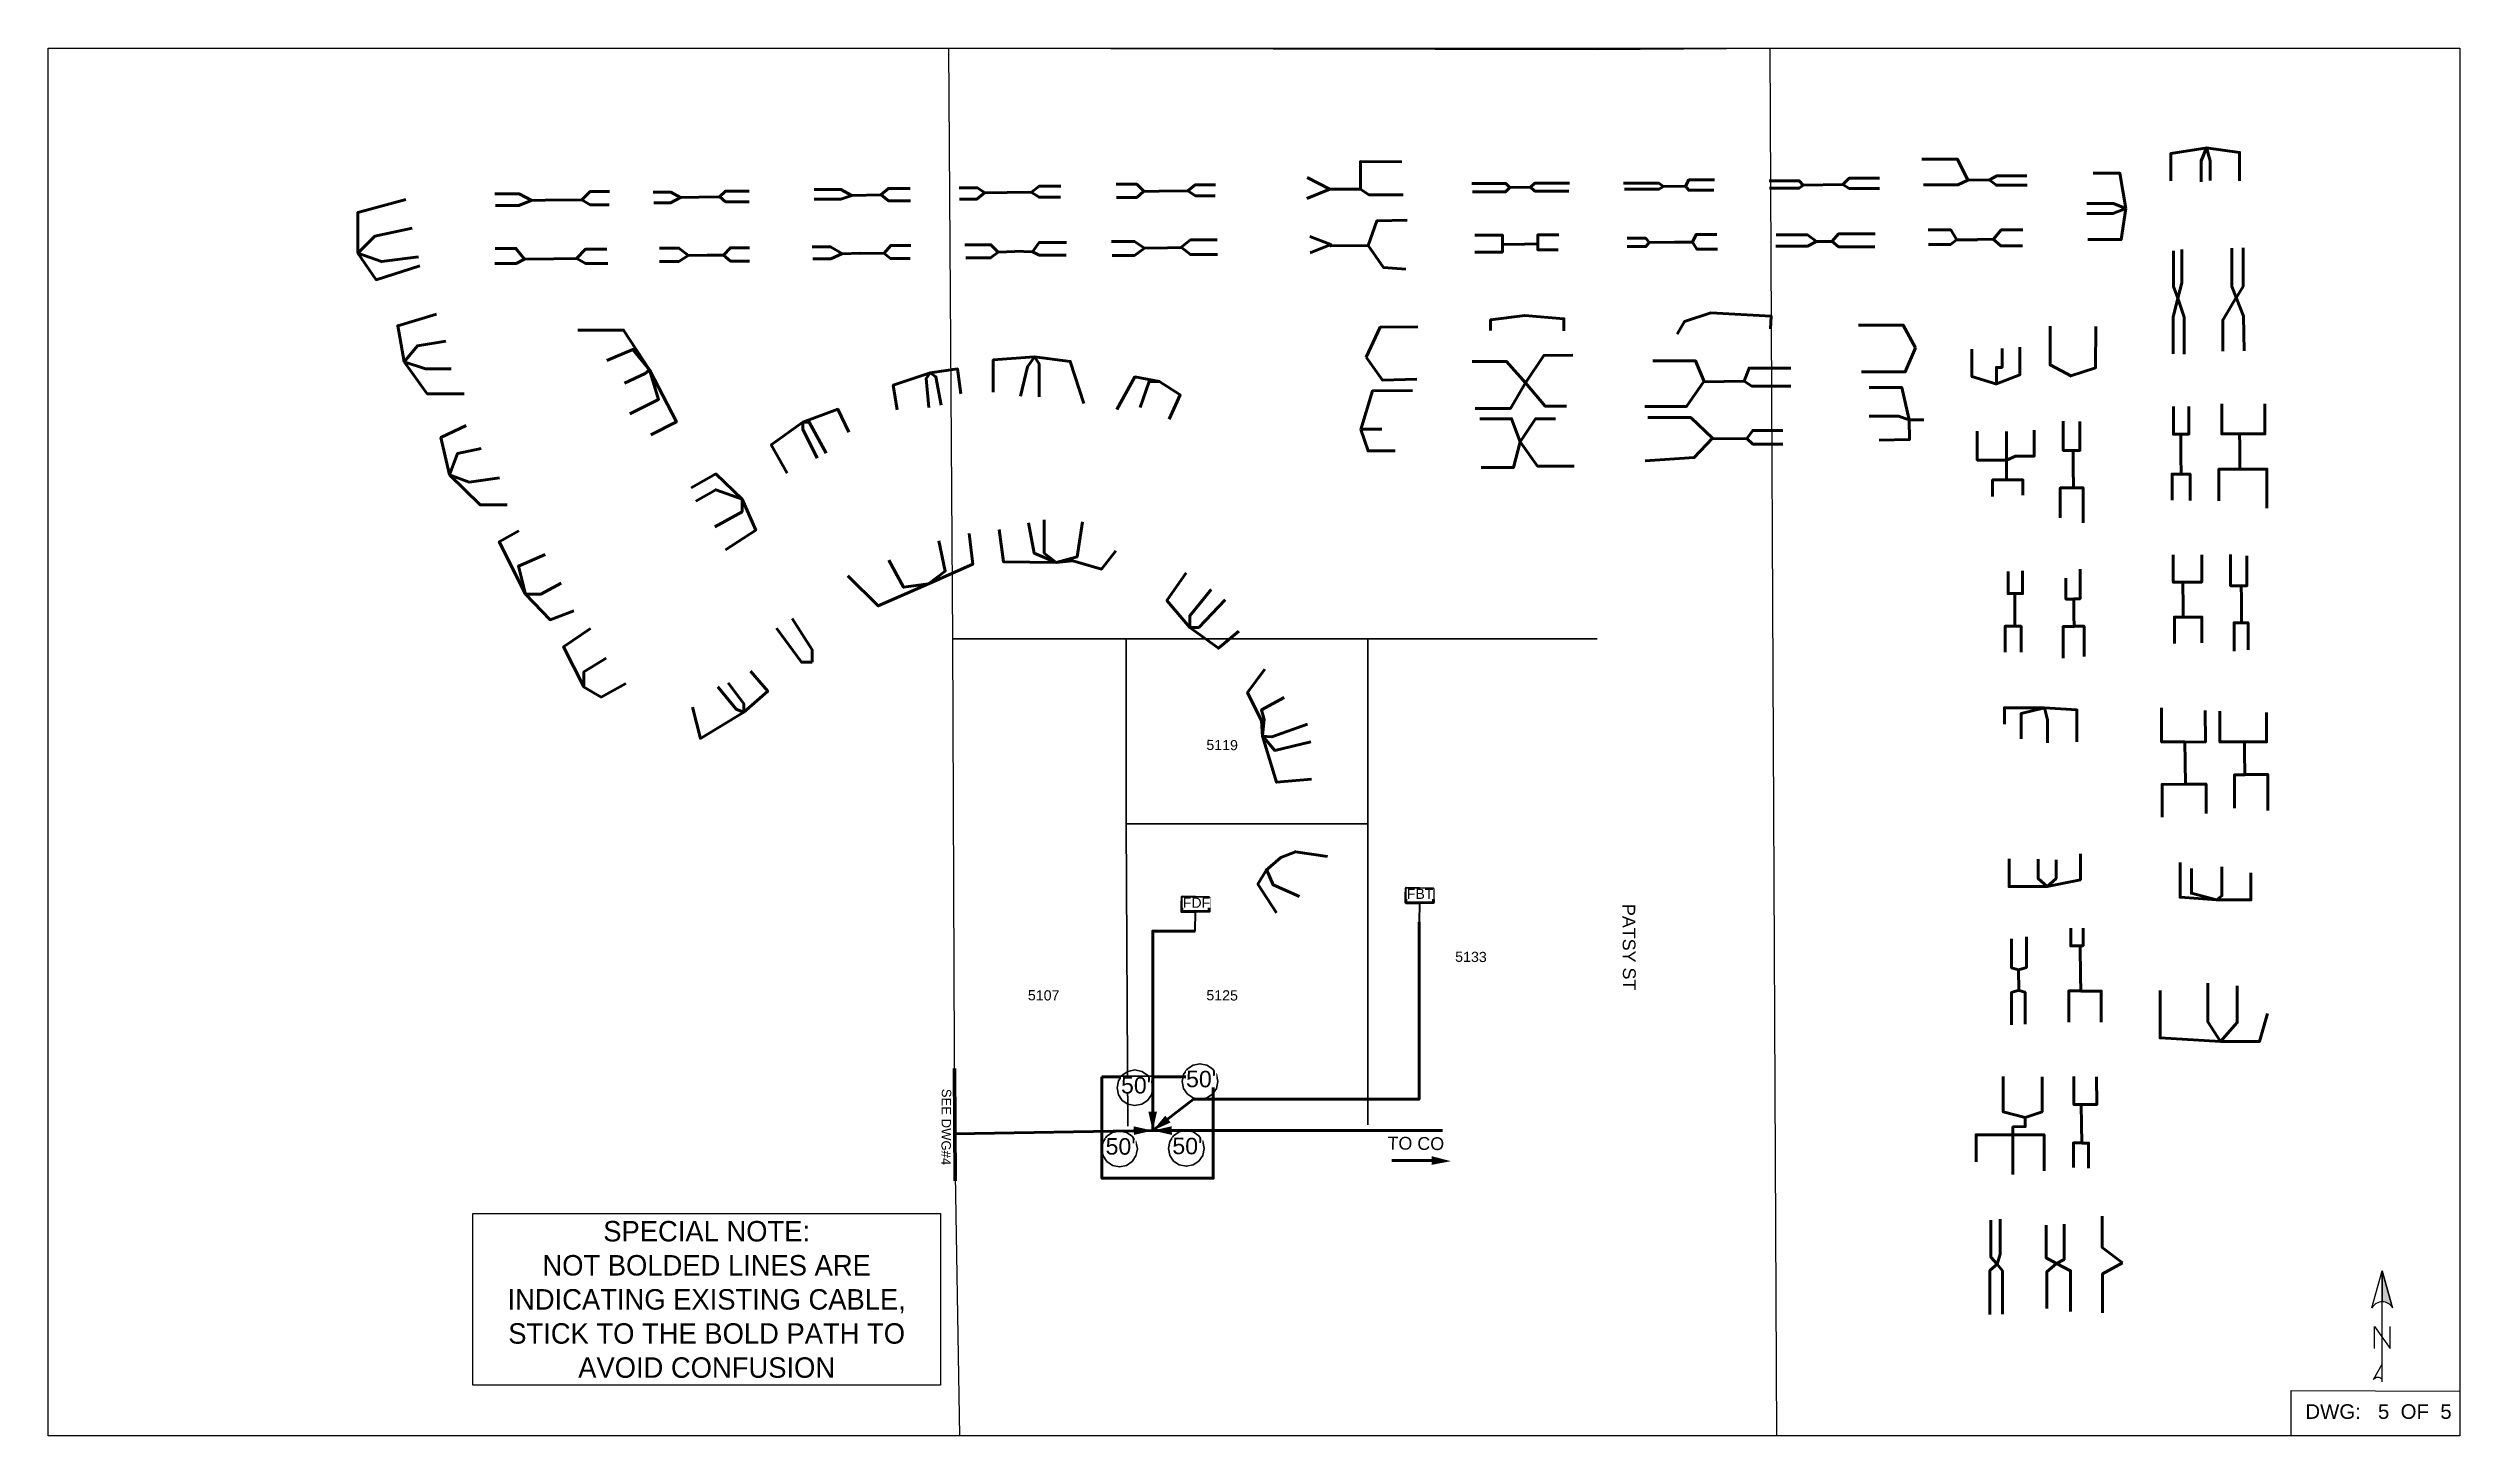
# Paper-space layout 'FIELD 5' of a CAD drawing. Header units: millimetres, sheet in inches. Extents: x 0 to 16.5, y 0 to 9.5.
# The model-space entities are those that its viewports show. They can reach past a viewport. Long polylines and large blocks are cut down to what shows.
import ezdxf

# ---------------------------------------------------------------- set-up
doc = ezdxf.new("R2010")
doc.units = ezdxf.units.MM
doc.header["$MEASUREMENT"] = 0
doc.linetypes.add('DASHED', pattern=[1.8, 1.2, -0.6])
doc.layers.get('0').update_dxf_attribs({"linetype": 'CONTINUOUS'})
for name, color, linetype, lineweight in [('A-Drop', 4, 'DASHED', 30), ('BURIED CABLE', 80, 'CONTINUOUS', 40), ('PP B FST', 3, 'CONTINUOUS', 30)]:
    doc.layers.add(name, color=color, linetype=linetype, lineweight=lineweight)
for name, color, linetype in [('A-StreetName', 104, 'CONTINUOUS'), ('A-Title Block', 7, 'CONTINUOUS'), ('ADDRESS', 7, 'CONTINUOUS'), ('Lot_Line', 7, 'CONTINUOUS'), ('Road', 8, 'CONTINUOUS')]:
    doc.layers.add(name, color=color, linetype=linetype)
doc.styles.add('ARIAL', font='arial.ttf')
doc.styles.add('AUDIT_D_221110082537-30', font='arial.ttf')
doc.styles.get("Standard").update_dxf_attribs({"font": 'arial.ttf'})

# ---------------------------------------------------------------- blocks, each defined once
blk = doc.blocks.new('*U178')
at = {"linetype": 'ByBlock', "lineweight": -2}
blk.add_hatch(color=0, dxfattribs=at).paths.add_polyline_path([(0, 6.45), (0, 3.45, -0.269143), (1, 2.87)])
at = {"color": 0, "linetype": 'ByBlock', "lineweight": -2}
for points in [[(1, 2.87, 0.580323), (-1, 2.87), (0, 6.45), (1, 2.87), (0, 6.45), (0, 3.44)], [(0, -4.08, 0.5), (-0.86, -4.08), (0, -2.58)]]:
    blk.add_lwpolyline(points, format="xyb", dxfattribs=at)
for points in [[(0, -4.3), (0, 6.45)], [(-0.75, -1.07), (-0.75, 1.07), (0.75, -1.07), (0.75, 1.07)]]:
    blk.add_lwpolyline(points, dxfattribs=at)

msp = doc.modelspace()

# ---------------------------------------------------------------- hatches: boundary and pattern name
at = {"layer": 'Road', "lineweight": 158, "ltscale": 50}
h = msp.add_hatch(color=0, dxfattribs=at)
h.dxf.hatch_style = 1
h.paths.add_polyline_path([(494301.3, 762061.9), (494305.8, 762081.6), (494296.8, 762081.5)])
h = msp.add_hatch(color=0, dxfattribs=at)
h.dxf.hatch_style = 1
h.paths.add_polyline_path([(494301.4, 762061.9), (494319.8, 762070.3), (494314.3, 762077.4)])
h = msp.add_hatch(color=0, dxfattribs=at)
h.dxf.hatch_style = 1
h.paths.add_polyline_path([(494301.3, 762061.9), (494281.6, 762066.3), (494281.8, 762057.4)])
h = msp.add_hatch(color=0, dxfattribs=at)
h.dxf.hatch_style = 1
h.paths.add_polyline_path([(494301.5, 762061.9), (494321.2, 762057.4), (494321, 762066.4)])
h = msp.add_hatch(color=0, dxfattribs=at)
h.dxf.hatch_style = 1
h.paths.add_polyline_path([(494610.2, 762030.2), (494590.6, 762035.3), (494590.5, 762026.3)])

# ---------------------------------------------------------------- linework, layer by layer
at = {"layer": 'BURIED CABLE', "color": 18, "true_color": 0x000000}
for p, q in [((494345.5, 762289.1), (494345.1, 762268.8)), ((494577.7, 762298.2), (494577.4, 762277.9))]:
    msp.add_line(p, q, dxfattribs=at)
at = {"layer": 'BURIED CABLE', "color": 18, "lineweight": 60, "true_color": 0x000000}
for points in [[(494345.5, 762289.1), (494331.4, 762289), (494331.4, 762296.6), (494331.8, 762304.3), (494345.7, 762303.9), (494359.7, 762303.6), (494359.8, 762296.1), (494360, 762289.3)], [(494577.7, 762298.2), (494563.7, 762298.2), (494563.7, 762305.8), (494564.1, 762313.4), (494578, 762313.1), (494591.9, 762312.8), (494592, 762305.3), (494592.3, 762298.4)]]:
    msp.add_lwpolyline(points, close=True, dxfattribs=at)
at = {"layer": 'BURIED CABLE', "color": 1, "linetype": 'ByBlock', "lineweight": 60, "ltscale": 30}
msp.add_lwpolyline([(494248.6, 762117.6), (494364.1, 762117.6), (494364.1, 762012.4), (494248.6, 762012.4)], close=True, dxfattribs=at)
for points in [[(493911.3, 762055.4), (494301.3, 762061.9)], [(494301.3, 762061.9), (494601.6, 762061.9)], [(494590.5, 762030.8), (494549.3, 762030.8)]]:
    msp.add_lwpolyline(points, dxfattribs=at)
at = {"layer": 'BURIED CABLE', "color": 1, "linetype": 'ByBlock', "lineweight": 30, "ltscale": 30}
for centre in [(494350.3, 762112.8), (494282.9, 762106.3), (494266.9, 762042.9), (494336.1, 762043.4)]:
    msp.add_circle(centre, 18.5, dxfattribs=at)
at = {"layer": 'Lot_Line', "linetype": 'ByBlock', "lineweight": 30, "ltscale": 30}
for points in [[(494083.1, 762740.7), (494081.1, 762833.6)], [(493562.2, 762572), (494762, 762572)], [(494094.2, 762572), (494094.2, 762380.1), (494096.1, 762063.1)], [(494273.8, 762380.1), (494273.8, 762572)], [(494524.4, 762380.1), (494524.4, 762572)], [(494273.8, 762380.1), (494273.8, 762380.1), (494275.7, 762066.4)], [(494273.8, 762380.1), (494524.4, 762380.1), (494524.4, 762068)]]:
    msp.add_lwpolyline(points, dxfattribs=at)
at = {"layer": 'Lot_Line'}
msp.add_lwpolyline([(494086.1, 762600), (494039.8, 762599.3), (493933.5, 762733.5), (493942.3, 762741.7), (493949.7, 762751.2), (493955.4, 762761.8), (493959.4, 762773.2), (494083.1, 762740.7), (494085.4, 762630.3)], close=True, dxfattribs=at)

# ---------------------------------------------------------------- texts
at = {"layer": 'A-StreetName', "color": 0, "ltscale": 0.5, "insert": (494801.4, 762297), "char_height": 13.27, "width": 90.059, "attachment_point": 1, "rotation": 270.4349, "line_spacing_factor": 0.5, "style": 'AUDIT_D_221110082537-30', "bg_fill": 3, "box_fill_scale": 1, "bg_fill_color": 256, "bg_fill_transparency": 0}
msp.add_mtext('PATSY ST', dxfattribs=at)
at = {"layer": 'ADDRESS', "color": 152, "ltscale": 0.5, "true_color": 0x2776bb, "char_height": 10.52, "attachment_point": 1, "rotation": 359.4605, "line_spacing_factor": 0.5, "style": 'AUDIT_D_221110082537-30', "bg_fill": 3, "box_fill_scale": 1, "bg_fill_color": 256, "bg_fill_transparency": 0}
for s, insert in [('5119', (494357, 762467.2)), ('5133', (494614.9, 762247.5)), ('5107', (494172, 762207.6))]:
    msp.add_mtext(s, dxfattribs=dict(at, insert=insert))

# ---------------------------------------------------------------- next in the draw order: texts
at = {"layer": 'ADDRESS', "color": 152, "ltscale": 0.5, "true_color": 0x2776bb, "insert": (494357, 762207.6), "char_height": 10.52, "attachment_point": 1, "rotation": 359.4605, "line_spacing_factor": 0.5, "style": 'AUDIT_D_221110082537-30', "bg_fill": 3, "box_fill_scale": 1, "bg_fill_color": 256, "bg_fill_transparency": 0}
msp.add_mtext('5125', dxfattribs=at)
at = {"layer": 'BURIED CABLE', "color": 1, "linetype": 'ByBlock', "lineweight": 30, "ltscale": 0.5, "insert": (494252.6, 762054.2), "char_height": 17.12, "attachment_point": 1, "rotation": 359.4605, "line_spacing_factor": 0.5, "style": 'AUDIT_D_221110082537-30', "bg_fill": 3, "box_fill_scale": 1, "bg_fill_color": 256, "bg_fill_transparency": 0}
msp.add_mtext("50'", dxfattribs=at)
at = {"layer": 'PP B FST', "color": 0, "ltscale": 0.5, "char_height": 10.52, "attachment_point": 1, "rotation": 0.0386, "line_spacing_factor": 0.5, "style": 'AUDIT_D_221110082537-30', "bg_fill": 3, "box_fill_scale": 1, "bg_fill_color": 256, "bg_fill_transparency": 0}
for s, insert in [('FDF', (494332.4, 762303.5)), ('FBT', (494564.6, 762312.7))]:
    msp.add_mtext(s, dxfattribs=dict(at, insert=insert))

# ---------------------------------------------------------------- next in the draw order: linework, layer by layer
at = {"layer": 'BURIED CABLE', "color": 1, "linetype": 'ByBlock', "lineweight": 60, "ltscale": 30}
for points in [[(494301.3, 762061.9), (494343.7, 762094.4), (494577.4, 762094.4), (494577.4, 762278)], [(494301.3, 762061.9), (494301.3, 762268.8), (494345.2, 762268.8)]]:
    msp.add_lwpolyline(points, dxfattribs=at)

# ---------------------------------------------------------------- next in the draw order: texts
at = {"layer": 'A-StreetName', "color": 0, "ltscale": 0.5, "insert": (494544.8, 762055.6), "char_height": 13.27, "attachment_point": 1, "rotation": 359.3184, "line_spacing_factor": 0.5, "style": 'AUDIT_D_221110082537-30', "bg_fill": 3, "box_fill_scale": 1, "bg_fill_color": 256, "bg_fill_transparency": 0}
msp.add_mtext('TO CO', dxfattribs=at)
at = {"layer": 'BURIED CABLE', "color": 1, "linetype": 'ByBlock', "lineweight": 30, "ltscale": 0.5, "char_height": 17.12, "attachment_point": 1, "rotation": 359.4605, "line_spacing_factor": 0.5, "style": 'AUDIT_D_221110082537-30', "bg_fill": 3, "box_fill_scale": 1, "bg_fill_color": 256, "bg_fill_transparency": 0}
for insert in [(494268.6, 762117.6), (494336, 762124.1), (494321.8, 762054.6)]:
    msp.add_mtext("50'", dxfattribs=dict(at, insert=insert))

psp = doc.layouts.new('FIELD 5')

# ---------------------------------------------------------------- linework, layer by layer
psp.add_lwpolyline([(6.238, 0), (6.238, 0), (6.238, 0), (6.203, 2.062), (6.19, 5.457), (6.162, 9.5), (10.598, 9.49), (11.779, 9.5), (11.825, 0), (11.825, 0), (11.825, 0)], close=True)
at = {"color": 0, "ltscale": 30}
psp.add_lwpolyline([(16.5, 0), (15.347, 0.003), (15.347, 0.309), (16.5, 0.306)], close=True, dxfattribs=at)
at = {"layer": 'A-Drop', "linetype": 'ByBlock', "lineweight": 60, "ltscale": 30}
for points in [[(14.771, 8.818), (14.523, 8.778), (14.523, 8.593)], [(14.766, 8.818), (14.73, 8.729), (14.73, 8.585)], [(14.765, 8.817), (14.994, 8.787), (14.994, 8.593)], [(14.766, 8.818), (14.793, 8.73), (14.793, 8.595)], [(8.978, 8.535), (8.77, 8.536), (8.613, 8.614)], [(8.978, 8.535), (8.978, 8.724), (9.262, 8.723)], [(11.051, 8.554), (11.203, 8.556), (11.226, 8.598), (11.4, 8.598)], [(12.279, 8.567), (12.007, 8.563), (11.979, 8.592), (11.775, 8.592)], [(12.279, 8.567), (12.322, 8.61), (12.529, 8.61)], [(13.133, 8.596), (13.064, 8.74), (12.82, 8.74)], [(13.133, 8.596), (13.065, 8.564), (12.831, 8.564)], [(13.133, 8.596), (13.279, 8.598), (13.33, 8.562), (13.539, 8.562)], [(13.282, 8.598), (13.332, 8.626), (13.537, 8.626)], [(14.216, 8.403), (14.175, 8.644), (13.991, 8.644)], [(2.118, 8.097), (2.118, 8.375), (2.446, 8.465)], [(3.4, 8.459), (3.309, 8.458), (3.222, 8.502), (3.055, 8.502)], [(3.305, 8.458), (3.22, 8.422), (3.061, 8.422)], [(3.4, 8.459), (3.65, 8.462), (3.707, 8.518), (3.841, 8.518)], [(3.65, 8.462), (3.707, 8.428), (3.837, 8.428)], [(4.452, 8.48), (4.327, 8.478), (4.26, 8.514), (4.14, 8.514)], [(4.327, 8.478), (4.258, 8.441), (4.144, 8.441)], [(4.452, 8.48), (4.593, 8.482), (4.634, 8.522), (4.796, 8.522)], [(4.595, 8.482), (4.634, 8.449), (4.796, 8.449)], [(5.499, 8.492), (5.423, 8.533), (5.24, 8.533)], [(5.499, 8.492), (5.422, 8.466), (5.24, 8.466)], [(5.499, 8.492), (5.696, 8.495), (5.749, 8.54), (5.898, 8.54)], [(5.698, 8.495), (5.749, 8.456), (5.899, 8.456)], [(6.562, 8.512), (6.409, 8.51), (6.358, 8.543), (6.233, 8.543)], [(6.407, 8.51), (6.354, 8.467), (6.235, 8.467)], [(6.561, 8.512), (6.727, 8.514), (6.781, 8.555), (6.928, 8.555)], [(6.726, 8.514), (6.779, 8.479), (6.926, 8.479)], [(7.601, 8.522), (7.499, 8.52), (7.448, 8.568), (7.307, 8.568)], [(7.495, 8.52), (7.448, 8.478), (7.309, 8.478)], [(7.6, 8.522), (7.798, 8.524), (7.847, 8.564), (7.987, 8.564)], [(7.798, 8.524), (7.849, 8.49), (7.985, 8.49)], [(8.978, 8.535), (8.77, 8.536), (8.611, 8.471)], [(8.978, 8.535), (9.035, 8.497), (9.27, 8.497)], [(10, 8.546), (9.972, 8.574), (9.74, 8.574)], [(10, 8.546), (9.97, 8.516), (9.746, 8.516)], [(10, 8.547), (10.141, 8.548), (10.172, 8.576), (10.408, 8.576)], [(10.141, 8.548), (10.172, 8.522), (10.404, 8.522)], [(11.051, 8.554), (11.019, 8.576), (10.779, 8.576)], [(11.051, 8.554), (11.019, 8.534), (10.784, 8.534)], [(11.203, 8.556), (11.225, 8.528), (11.397, 8.528)], [(12.007, 8.563), (11.979, 8.541), (11.776, 8.541)], [(12.279, 8.567), (12.322, 8.54), (12.529, 8.54)], [(14.216, 8.403), (14.13, 8.437), (13.948, 8.437)], [(2.118, 8.097), (2.234, 8.213), (2.489, 8.268)], [(9.031, 8.149), (9.09, 8.318), (9.298, 8.323)], [(13.2, 8.188), (13.059, 8.189), (13.017, 8.256), (12.863, 8.256)], [(13.2, 8.191), (13.31, 8.193), (13.363, 8.256), (13.51, 8.256)], [(14.216, 8.403), (14.127, 8.368), (13.948, 8.368)], [(14.216, 8.403), (14.183, 8.19), (13.955, 8.19)], [(2.118, 8.097), (2.28, 8.039), (2.533, 8.072)], [(2.118, 8.097), (2.244, 7.915), (2.542, 8.01)], [(3.459, 8.058), (3.258, 8.055), (3.2, 8.129), (3.058, 8.129)], [(3.46, 8.058), (3.614, 8.06), (3.675, 8.124), (3.823, 8.124)], [(4.508, 8.082), (4.38, 8.081), (4.314, 8.132), (4.182, 8.132)], [(4.508, 8.082), (4.621, 8.084), (4.668, 8.134), (4.798, 8.134)], [(5.555, 8.096), (5.434, 8.093), (5.353, 8.141), (5.227, 8.141)], [(5.431, 8.093), (5.354, 8.058), (5.231, 8.058)], [(5.555, 8.095), (5.719, 8.097), (5.766, 8.15), (5.902, 8.15)], [(5.717, 8.097), (5.764, 8.06), (5.898, 8.06)], [(6.613, 8.107), (6.499, 8.103), (6.45, 8.154), (6.272, 8.154)], [(6.499, 8.103), (6.448, 8.064), (6.278, 8.064)], [(6.613, 8.111), (6.734, 8.106), (6.781, 8.17), (6.967, 8.17)], [(6.734, 8.106), (6.781, 8.084), (6.965, 8.084)], [(7.659, 8.134), (7.5, 8.132), (7.432, 8.177), (7.276, 8.177)], [(7.5, 8.132), (7.432, 8.081), (7.28, 8.081)], [(7.659, 8.134), (7.749, 8.135), (7.815, 8.187), (7.999, 8.187)], [(7.753, 8.135), (7.815, 8.087), (8.001, 8.087)], [(9.031, 8.149), (8.775, 8.146), (8.775, 8.157), (8.633, 8.211)], [(8.775, 8.157), (8.635, 8.098)], [(9.031, 8.149), (9.137, 7.998), (9.288, 7.987)], [(10.104, 8.158), (9.95, 8.157), (9.95, 8.221), (9.76, 8.221)], [(9.95, 8.157), (9.95, 8.104), (9.76, 8.104)], [(10.101, 8.158), (10.191, 8.16), (10.191, 8.222), (10.335, 8.222)], [(10.192, 8.16), (10.192, 8.12), (10.332, 8.12)], [(11.128, 8.173), (10.953, 8.169), (10.93, 8.199), (10.803, 8.199)], [(10.953, 8.169), (10.93, 8.142), (10.804, 8.142)], [(11.128, 8.173), (11.251, 8.173), (11.276, 8.225), (11.417, 8.225)], [(11.25, 8.173), (11.279, 8.125), (11.422, 8.125)], [(12.098, 8.176), (12.036, 8.145), (11.821, 8.145)], [(12.206, 8.177), (12.098, 8.176), (12.036, 8.222), (11.823, 8.222)], [(12.206, 8.178), (12.25, 8.229), (12.499, 8.229)], [(12.206, 8.177), (12.25, 8.141), (12.498, 8.141)], [(13.057, 8.189), (13.015, 8.155), (12.866, 8.155)], [(13.308, 8.192), (13.361, 8.146), (13.508, 8.146)], [(14.572, 7.789), (14.541, 7.869), (14.541, 8.112)], [(14.572, 7.789), (14.598, 7.894), (14.598, 8.122)], [(14.971, 7.794), (14.941, 7.869), (14.941, 8.131)], [(14.97, 7.792), (15.017, 7.869), (15.017, 8.133)], [(3.258, 8.055), (3.202, 8.027), (3.056, 8.027)], [(3.617, 8.06), (3.677, 8.026), (3.829, 8.026)], [(4.378, 8.081), (4.315, 8.04), (4.182, 8.04)], [(4.621, 8.084), (4.668, 8.042), (4.798, 8.042)], [(14.572, 7.789), (14.538, 7.658), (14.538, 7.407)], [(14.572, 7.789), (14.614, 7.659), (14.614, 7.406)], [(14.971, 7.794), (14.878, 7.639), (14.878, 7.426)], [(14.971, 7.794), (15.02, 7.665), (15.024, 7.429)], [(2.436, 7.352), (2.392, 7.6), (2.656, 7.68)], [(9.018, 7.384), (9.114, 7.59), (9.372, 7.593)], [(10.103, 7.671), (9.869, 7.64), (9.869, 7.567)], [(10.103, 7.671), (10.371, 7.648), (10.371, 7.565)], [(11.376, 7.688), (11.196, 7.63), (11.146, 7.542)], [(11.376, 7.688), (11.789, 7.665), (11.784, 7.578)], [(12.775, 7.448), (12.691, 7.604), (12.386, 7.604)], [(13.843, 7.255), (13.697, 7.332), (13.697, 7.596)], [(13.838, 7.258), (14.008, 7.312), (14.01, 7.595)], [(2.436, 7.352), (2.526, 7.463), (2.721, 7.495)], [(4.114, 7.297), (3.937, 7.57), (3.623, 7.57)], [(4.114, 7.297), (4, 7.438), (3.823, 7.361)], [(12.775, 7.448), (12.705, 7.284), (12.406, 7.284)], [(13.332, 7.2), (13.162, 7.253), (13.162, 7.439)], [(13.33, 7.201), (13.49, 7.264), (13.49, 7.453)], [(13.33, 7.2), (13.33, 7.315), (13.369, 7.315), (13.369, 7.444)], [(2.436, 7.352), (2.581, 7.305), (2.758, 7.305)], [(2.436, 7.352), (2.593, 7.134), (2.845, 7.134)], [(4.114, 7.297), (4.084, 7.272), (3.943, 7.206)], [(4.114, 7.297), (4.176, 7.095), (3.98, 6.997)], [(4.114, 7.297), (4.298, 6.941), (4.124, 6.852)], [(6.034, 7.277), (5.782, 7.192), (5.808, 7.023)], [(6.034, 7.277), (6.008, 7.238), (6.025, 7.041)], [(6.034, 7.277), (6.221, 7.304), (6.245, 7.134)], [(6.034, 7.277), (6.074, 7.251), (6.109, 7.055)], [(6.748, 7.388), (6.466, 7.366), (6.466, 7.146)], [(6.748, 7.388), (6.7, 7.318), (6.653, 7.118)], [(6.748, 7.388), (6.78, 7.34), (6.78, 7.112)], [(6.748, 7.388), (6.993, 7.356), (7.085, 7.067)], [(9.018, 7.384), (9.129, 7.228), (9.364, 7.235)], [(10.108, 7.209), (9.978, 7.355), (9.743, 7.355)], [(10.108, 7.209), (10.234, 7.397), (10.431, 7.399)], [(11.329, 7.217), (11.271, 7.359), (10.978, 7.359)], [(11.33, 7.215), (11.604, 7.22), (11.637, 7.31), (11.924, 7.31)], [(7.604, 7.218), (7.435, 7.25), (7.311, 7.027)], [(7.599, 7.219), (7.532, 7.219), (7.472, 7.04)], [(7.6, 7.22), (7.744, 7.127), (7.67, 6.961)], [(8.982, 6.89), (9.061, 7.154), (9.335, 7.156)], [(10.108, 7.209), (10.004, 7.034), (9.764, 7.034)], [(10.108, 7.209), (10.242, 7.05), (10.389, 7.05)], [(11.328, 7.219), (11.21, 7.048), (10.925, 7.048)], [(11.604, 7.22), (11.657, 7.187), (11.923, 7.187)], [(12.833, 6.956), (12.733, 6.955), (12.683, 7.176), (12.46, 7.176)], [(5.162, 6.94), (4.947, 6.784), (5.056, 6.59)], [(5.162, 6.94), (5.402, 7.028), (5.477, 6.872)], [(5.162, 6.94), (5.162, 6.892), (5.262, 6.693)], [(5.162, 6.94), (5.207, 6.94), (5.323, 6.728)], [(10.071, 6.804), (10.012, 6.963), (9.795, 6.963)], [(10.071, 6.804), (10.177, 6.963), (10.313, 6.963)], [(11.387, 6.83), (11.238, 6.971), (10.945, 6.971)], [(12.733, 6.955), (12.66, 6.981), (12.458, 6.981)], [(12.733, 6.955), (12.735, 6.82), (12.527, 6.817)], [(13.855, 6.635), (13.854, 6.746), (13.787, 6.746), (13.787, 6.947)], [(13.854, 6.746), (13.901, 6.746), (13.901, 6.945)], [(14.592, 6.705), (14.591, 6.857), (14.541, 6.857), (14.541, 7.048)], [(14.591, 6.857), (14.647, 6.858), (14.647, 7.047)], [(14.995, 6.779), (14.994, 6.859), (14.872, 6.859), (14.872, 7.065)], [(14.994, 6.859), (14.992, 6.859), (15.167, 6.859), (15.167, 7.065)], [(2.746, 6.578), (2.687, 6.834), (2.859, 6.917)], [(8.982, 6.892), (9.124, 6.892)], [(8.982, 6.89), (9.031, 6.743), (9.217, 6.743)], [(10.071, 6.804), (10.025, 6.629), (9.805, 6.629)], [(10.071, 6.804), (10.19, 6.639), (10.441, 6.639)], [(11.387, 6.83), (11.262, 6.697), (10.927, 6.674)], [(11.387, 6.826), (11.621, 6.827), (11.663, 6.883), (11.869, 6.883)], [(11.621, 6.827), (11.663, 6.79), (11.869, 6.79)], [(13.397, 6.68), (13.199, 6.68), (13.199, 6.877)], [(13.398, 6.68), (13.46, 6.707), (13.588, 6.707), (13.588, 6.884)], [(13.398, 6.68), (13.398, 6.876)], [(14.995, 6.779), (14.996, 6.618), (14.852, 6.618), (14.852, 6.401)], [(2.746, 6.578), (2.8, 6.725), (2.962, 6.759)], [(13.399, 6.68), (13.399, 6.544), (13.304, 6.544), (13.304, 6.431)], [(13.855, 6.635), (13.857, 6.491), (13.767, 6.49), (13.767, 6.284)], [(14.592, 6.707), (14.593, 6.584), (14.532, 6.584), (14.532, 6.406)], [(14.996, 6.618), (15.18, 6.618), (15.18, 6.352)], [(2.746, 6.578), (2.879, 6.529), (3.087, 6.559)], [(2.746, 6.578), (2.956, 6.373), (3.14, 6.373)], [(4.747, 6.413), (4.567, 6.585), (4.4, 6.49)], [(4.747, 6.413), (4.567, 6.477), (4.432, 6.398)], [(13.399, 6.544), (13.511, 6.544), (13.511, 6.439)], [(13.857, 6.491), (13.86, 6.491), (13.923, 6.491), (13.923, 6.251)], [(14.593, 6.584), (14.655, 6.584), (14.655, 6.404)], [(4.747, 6.413), (4.747, 6.326), (4.561, 6.224)], [(4.747, 6.413), (4.841, 6.2), (4.635, 6.065)], [(3.266, 5.762), (3.086, 6.121), (3.221, 6.196)], [(6.024, 5.833), (6.326, 5.967), (6.301, 6.178)], [(6.024, 5.833), (6.137, 5.92), (6.093, 6.128)], [(6.896, 5.979), (6.536, 5.984), (6.506, 6.204)], [(6.896, 5.979), (6.747, 6.043), (6.708, 6.25)], [(6.896, 5.979), (6.815, 6.043), (6.815, 6.27)], [(6.896, 5.979), (7.039, 6.018), (7.077, 6.258)], [(3.266, 5.762), (3.217, 5.953), (3.399, 6.034)], [(6.024, 5.833), (5.852, 5.81), (5.751, 5.994)], [(6.896, 5.979), (7.01, 5.991), (7.206, 5.934), (7.305, 6.058)], [(14.606, 5.844), (14.54, 5.844), (14.54, 6.032)], [(14.608, 5.676), (14.606, 5.844), (14.735, 5.845), (14.735, 6.031)], [(15.006, 5.733), (15.005, 5.82), (14.932, 5.82), (14.932, 6.033)], [(15.005, 5.82), (15.044, 5.82), (15.043, 6.025)], [(3.266, 5.762), (3.371, 5.762), (3.51, 5.838)], [(6.024, 5.833), (5.679, 5.682), (5.472, 5.887)], [(7.81, 5.534), (7.654, 5.719), (7.787, 5.908)], [(7.81, 5.534), (7.81, 5.614), (7.958, 5.795)], [(13.455, 5.673), (13.455, 5.766), (13.409, 5.766), (13.409, 5.918)], [(13.455, 5.766), (13.509, 5.766), (13.509, 5.921)], [(13.86, 5.617), (13.859, 5.729), (13.805, 5.729), (13.805, 5.872)], [(13.859, 5.731), (13.902, 5.731), (13.902, 5.933)], [(3.266, 5.762), (3.434, 5.587), (3.597, 5.649)], [(7.81, 5.534), (7.872, 5.534), (8.052, 5.723)], [(13.455, 5.673), (13.455, 5.543), (13.389, 5.543), (13.389, 5.366)], [(13.86, 5.617), (13.861, 5.541), (13.786, 5.54), (13.786, 5.325)], [(14.608, 5.676), (14.608, 5.605), (14.548, 5.605), (14.548, 5.425)], [(15.006, 5.733), (15.007, 5.566), (14.956, 5.566), (14.956, 5.372)], [(3.664, 5.127), (3.526, 5.402), (3.711, 5.526)], [(5.228, 5.296), (5.155, 5.296), (4.983, 5.529)], [(5.228, 5.296), (5.228, 5.381), (5.089, 5.596)], [(7.81, 5.534), (8.007, 5.392), (8.147, 5.509)], [(13.455, 5.543), (13.499, 5.543), (13.499, 5.364)], [(13.861, 5.542), (13.929, 5.542), (13.929, 5.335)], [(14.608, 5.605), (14.705, 5.605), (14.736, 5.605), (14.736, 5.43)], [(15.007, 5.566), (15.052, 5.566), (15.052, 5.38)], [(3.665, 5.125), (3.665, 5.231), (3.818, 5.324)], [(3.663, 5.128), (3.784, 5.057), (3.953, 5.15)], [(4.758, 4.955), (4.707, 4.974), (4.581, 5.127)], [(4.759, 4.955), (4.759, 5.012), (4.652, 5.155)], [(4.759, 4.955), (4.923, 5.098), (4.804, 5.234)], [(8.308, 4.788), (8.302, 4.896), (8.206, 5.09), (8.325, 5.249)], [(4.759, 4.955), (4.462, 4.774), (4.408, 4.988)], [(8.308, 4.792), (8.319, 4.904), (8.302, 4.971), (8.456, 5.054)], [(13.659, 4.985), (13.385, 4.985), (13.385, 4.873)], [(13.659, 4.985), (13.499, 4.945), (13.499, 4.771)], [(13.659, 4.985), (13.68, 4.902), (13.68, 4.744)], [(13.659, 4.985), (13.881, 4.97), (13.881, 4.751)], [(14.62, 4.75), (14.46, 4.75), (14.46, 4.984)], [(14.621, 4.616), (14.62, 4.748), (14.76, 4.75), (14.758, 4.965)], [(15.026, 4.75), (14.859, 4.75), (14.859, 4.961)], [(15.027, 4.684), (15.026, 4.75), (15.178, 4.751), (15.178, 4.952)], [(8.307, 4.791), (8.372, 4.786), (8.616, 4.873)], [(8.308, 4.792), (8.392, 4.692), (8.638, 4.751)], [(8.309, 4.791), (8.404, 4.475), (8.644, 4.495)], [(15.027, 4.684), (15.029, 4.526), (14.958, 4.525), (14.958, 4.297)], [(14.621, 4.614), (14.623, 4.462), (14.463, 4.46), (14.463, 4.236)], [(14.623, 4.462), (14.764, 4.462), (14.764, 4.26)], [(15.029, 4.528), (15.186, 4.528), (15.186, 4.282)], [(8.332, 3.871), (8.434, 3.96), (8.533, 3.999), (8.753, 3.966)], [(13.677, 3.76), (13.905, 3.807), (13.905, 3.985)], [(8.336, 3.875), (8.277, 3.776), (8.404, 3.58)], [(8.335, 3.877), (8.381, 3.771), (8.562, 3.693)], [(13.677, 3.76), (13.416, 3.76), (13.416, 3.95)], [(13.677, 3.76), (13.615, 3.816), (13.615, 3.947)], [(13.677, 3.76), (13.738, 3.816), (13.738, 3.944)], [(14.835, 3.669), (14.586, 3.687), (14.586, 3.925)], [(14.835, 3.669), (14.664, 3.714), (14.664, 3.884)], [(14.835, 3.669), (14.873, 3.697), (14.873, 3.896)], [(14.835, 3.669), (15.071, 3.669), (15.071, 3.854)], [(13.906, 3.147), (13.903, 3.354), (13.838, 3.354), (13.838, 3.476)], [(13.902, 3.355), (13.923, 3.355), (13.923, 3.476)], [(13.481, 3.19), (13.433, 3.203), (13.433, 3.402)], [(13.481, 3.19), (13.535, 3.207), (13.535, 3.417)], [(13.481, 3.19), (13.483, 3.05), (13.433, 3.036), (13.433, 2.813)], [(13.906, 3.148), (13.908, 3.046), (13.825, 3.046), (13.825, 2.832)], [(13.483, 3.049), (13.526, 3.037), (13.526, 2.819)], [(13.908, 3.045), (14.047, 3.045), (14.047, 2.832)], [(14.862, 2.7), (14.45, 2.724), (14.45, 3.049)], [(14.862, 2.7), (14.776, 2.835), (14.776, 3.1)], [(14.862, 2.7), (14.978, 2.829), (14.978, 3.081)], [(14.862, 2.7), (15.13, 2.7), (15.184, 2.891)], [(13.526, 2.179), (13.376, 2.217), (13.376, 2.46)], [(13.526, 2.179), (13.642, 2.219), (13.642, 2.458)], [(13.911, 2.132), (13.909, 2.268), (13.86, 2.268), (13.86, 2.46)], [(13.909, 2.268), (14.017, 2.269), (14.015, 2.457)], [(13.526, 2.179), (13.527, 2.117), (13.443, 2.115), (13.443, 2.061), (13.191, 2.061), (13.191, 1.875)], [(13.443, 2.061), (13.443, 1.79)], [(13.443, 2.061), (13.656, 2.061), (13.656, 1.813)], [(13.911, 2.132), (13.913, 2.006), (13.857, 2.005), (13.857, 1.838)], [(13.913, 2.004), (13.96, 2.004), (13.96, 1.833)], [(14.192, 1.185), (14.054, 1.289), (14.054, 1.503)], [(13.334, 1.174), (13.291, 1.223), (13.291, 1.476)], [(13.334, 1.174), (13.355, 1.244), (13.355, 1.484)], [(13.74, 1.179), (13.669, 1.219), (13.669, 1.443)], [(13.74, 1.179), (13.793, 1.208), (13.793, 1.449)], [(13.334, 1.174), (13.285, 1.131), (13.285, 0.83)], [(13.334, 1.174), (13.371, 1.13), (13.371, 0.832)], [(13.74, 1.179), (13.674, 1.122), (13.674, 0.871)], [(13.74, 1.179), (13.837, 1.13), (13.837, 0.85)], [(14.192, 1.185), (14.056, 1.109), (14.056, 0.842)]]:
    psp.add_lwpolyline(points, dxfattribs=at)
at = {"layer": 'A-Title Block'}
psp.add_lwpolyline([(0, 9.5), (16.5, 9.5), (16.5, 0), (0, 0)], close=True, dxfattribs=at)

# ---------------------------------------------------------------- block references
at = {"xscale": 0.07072716942551377, "yscale": 0.07072716942551377, "zscale": 0.07072716942551377}
psp.add_blockref('*U178', (15.97, 0.673), dxfattribs=at)

# ---------------------------------------------------------------- texts
at = {"insert": (15.944, 0.216), "char_height": 0.1, "attachment_point": 2}
psp.add_mtext_dynamic_manual_height_columns('DWG:   5  OF  5', width=1.69352, gutter_width=1, heights=[0], dxfattribs=at)

# ---------------------------------------------------------------- viewports
at = {"layer": '0', "view_target_point": (486211.274, 755590.403)}
vp = psp.add_viewport(center=(8.993, 4.75), size=(5.663, 9.5), view_center_point=(8307.6, 6874.517), view_height=1439.1597, dxfattribs=at)
vp.frozen_layers = ['0', 'A-Drop']
vp.dxf.flags = 0x10000  # cut along an outline
vp.dxf.clipping_boundary_handle = psp.add_lwpolyline([(6.238, 0), (6.238, 0), (6.238, 0), (6.203, 2.062), (6.19, 5.457), (6.162, 9.5), (10.598, 9.49), (11.779, 9.5), (11.825, 0), (11.825, 0), (11.825, 0)], format="xyb", close=True, dxfattribs={"invisible": 1}).dxf.handle

# ---------------------------------------------------------------- next in the draw order: texts
at = {"insert": (6.144, 2.105), "char_height": 0.06419, "width": 0.54123, "attachment_point": 5, "rotation": 269.5912, "style": 'ARIAL', "bg_fill": 2}
psp.add_mtext('\\pxql;SEE DWG#4', dxfattribs=at)
at = {"insert": (4.505, 0.933), "char_height": 0.10199, "width": 3.0997, "attachment_point": 5, "rotation": 359.9993, "style": 'ARIAL', "bg_fill": 18, "box_fill_scale": 1.5, "bg_fill_color": 256, "bg_fill_transparency": 0}
psp.add_mtext('{\\fCalifornian FB|b0|i0|c0|p18;\\H1.37267x;SPECIAL NOTE:\\PNOT BOLDED LINES ARE INDICATING EXISTING CABLE, STICK TO THE BOLD PATH TO AVOID CONFUSION}', dxfattribs=at)

# ---------------------------------------------------------------- next in the draw order: linework, layer by layer
at = {"linetype": 'ByBlock', "lineweight": 100, "ltscale": 30}
psp.add_lwpolyline([(6.205, 1.745), (6.2, 2.514)], dxfattribs=at)

doc.saveas('drawing.dxf')
